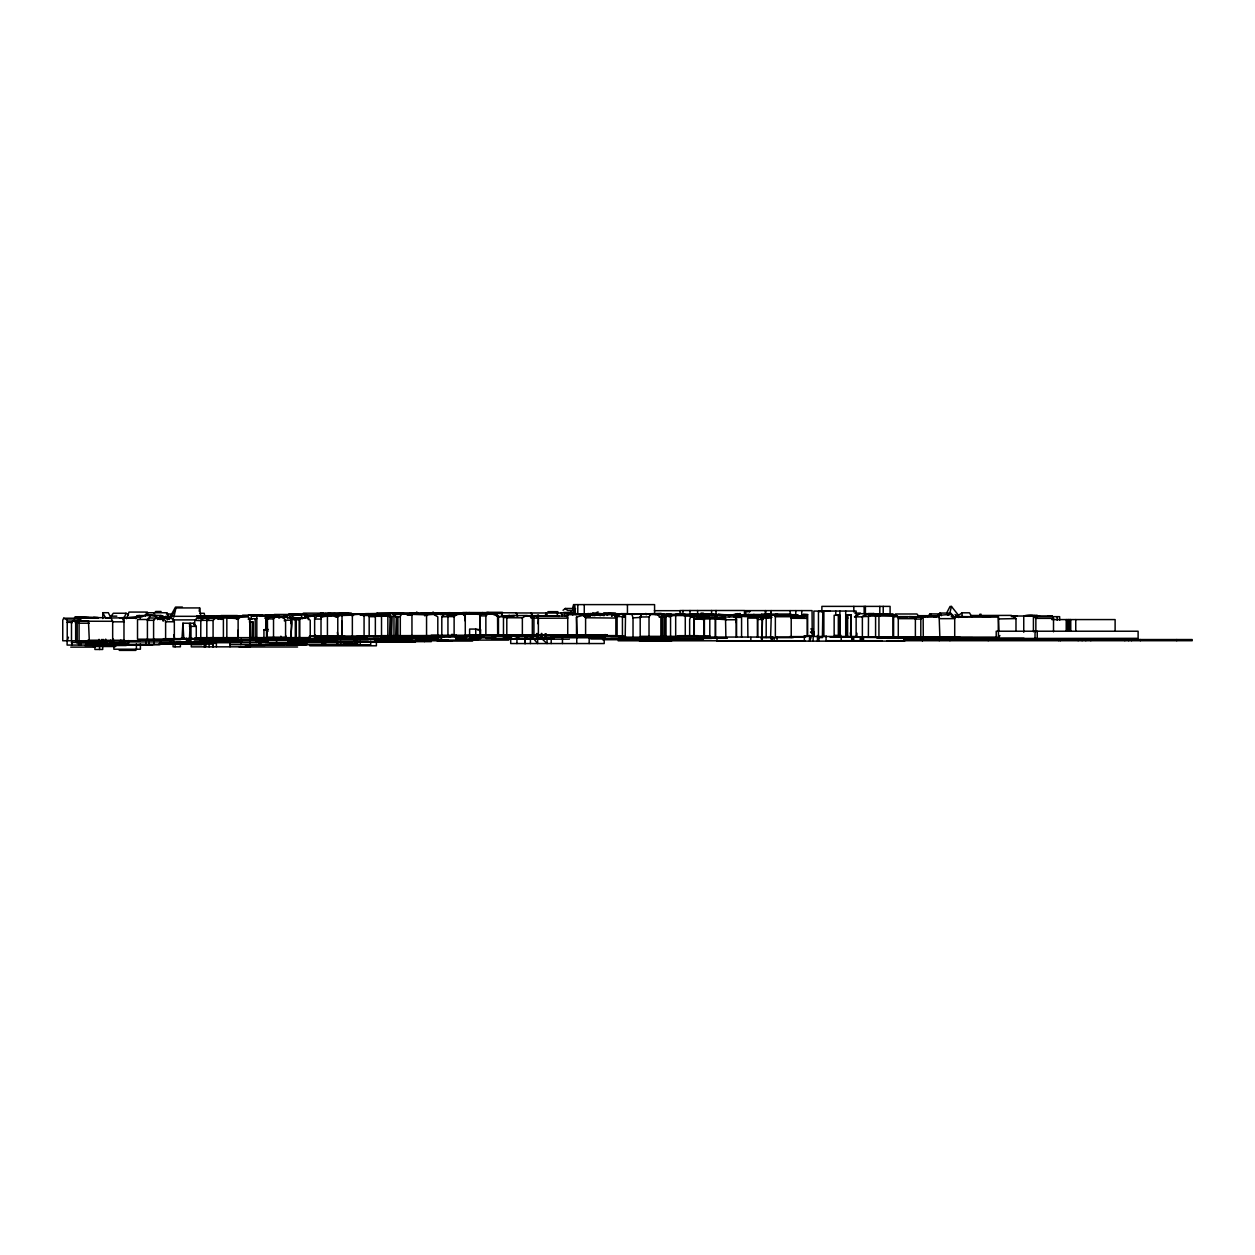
<?xml version="1.0" encoding="UTF-8"?>
<svg xmlns="http://www.w3.org/2000/svg" width="1255" height="1255" viewBox="0 0 1255 1255"><rect width="100%" height="100%" fill="white"/><g stroke="black" fill="none" stroke-linecap="round" stroke-linejoin="round"><path stroke-width="1.5" d="M525.218 640.379L525.218 643.548L525.218 637.948M962.099 616.597L962.099 612.817L969.503 612.817L971.888 617.084M839.768 636.473L839.877 615.327L834.151 615.248L834.151 636.473M266.186 619.186L267.629 619.186L266.044 618.731L266.107 630.386L266.186 616.064L251.188 616.064L251.188 618.699M817.476 641.132L817.476 635.485M662.06 626.81L662.326 616.283M736.073 622.511L735.43 616.801L722.629 617.115M464.977 620.77L465.276 615.358L463.675 614.056L450.278 614.511L447.941 616.566L447.941 635.187M538.05 623.813L538.379 618.26C535.336 615.232 534.975 615.625 538.379 618.15L538.379 634.92M290.94 623.531L291.301 620.017L289.497 617.036L293.372 617.036L295.302 618.856L295.302 637.618M952.137 616.299L952.325 614.417M190.07 628.865L189.38 623.233L182.916 623.186L181.991 638.873M956.561 616.221L955.071 614.432M199.184 611.232L199.655 607.922L175.904 607.953L171.151 617.46M572.751 610.746L573.488 605.898L574.853 605.898L575.574 614.417M762.256 620.315L762.522 618.793L761.926 637.556M173.927 617.005L175.904 607.953M189.458 638.591L190.211 623.233L193.615 623.233L196.266 626.37L196.266 638.591M946.756 612.817L950.066 606.447L951.447 606.447L949.502 614.401L950.615 613.068L952.718 616.691M738.991 615.185L740.23 613.538L740.717 616.127M305.153 618.244L306.063 614.621L295.396 614.652M206.244 643.69L205.396 646.874L205.365 643.14M796.548 616.848L799.639 616.848M323.147 614.526L323.555 613.162L303.318 613.162L306.738 614.872L319.711 614.872M736.638 617.931L737.94 613.664L735.885 613.821L735.273 615.044M811.483 636.05L809.836 641.132L809.836 635.877M535.336 616.346L531.524 616.283L530.928 617.993M146.615 614.511L147.431 612.079L128.998 612.079L126.551 618.715M68.46 637.195L67.221 640.772L67.221 619.986L63.691 618.229L62.75 620.174L62.75 640.772L89.309 640.772L88.462 620.864L72.617 620.943L71.488 623.453M145.407 616.236L146.615 612.754L167.182 612.754L168.547 617.633M135.76 618.621L136.811 615.64L155.542 615.374M545.141 615.844L546.16 613.02L561.048 613.02L562.318 616.299M725.876 637.054L725.547 618.966L693.952 618.856L693.121 617.084L690.548 617.099L689.654 619.578L689.654 635.814M480.069 635.187L480.069 614.37L464.162 613.805L463.566 615.342L465.276 615.358M123.916 618.621L126.033 613.24L128.543 614.84M74.202 618.841L74.814 617.366L82.375 617.366M237.807 630.339L238.121 637.697L238.121 618.605L237.07 617.837L236.473 619.28L238.121 619.28L240.348 617.099L247.925 616.55L249.745 618.825L249.745 637.697M210.715 616.942L211.138 615.954L213.821 616.362L214.605 618.37M424.833 615.923L425.539 614.275L426.559 614.84L426.559 635.532M410.542 615.154L410.918 614.275L425.539 614.275M347.117 614.197L376.531 614.166M697.937 636.379L640.191 636.332L640.191 616.989L641.634 614.197M749 616.08L762.318 616.095L760.357 617.774L765.723 617.366L765.723 614.793L760.357 617.774L767.37 617.742M791.215 637.556L791.215 616.723L790.211 615.374L787.167 614.919L771.292 614.919L770.601 637.556M999.874 635.501L998.431 638.34L998.431 631.108M169.943 617.256L175.496 607.075L182.399 607.075M172.421 619.766L173.127 618.495L150.004 617.962L147.415 620.362L153.596 620.299L156.106 617.962M790.368 615.17L790.995 614.087L777.316 614.103M868.491 615.656L897.733 616.346L895.803 614.934L868.491 615.656L868.382 636.881M955.761 616.644L954.71 618.386L954.71 637.509L866.64 637.336M395.717 635.532L396.36 616.331L391.701 616.299L391.089 635.987M400.298 635.532L400.298 616.331L402.212 613.287L411.954 615.154L407.2 615.154M393.976 616.331L395.874 613.287L400.769 614.228L395.968 613.318L393.976 616.299L393.976 635.987M397.27 635.532L397.27 617.35L400.298 616.331M389.521 635.987L390.132 616.299L387.842 616.299L389.834 613.318L394.666 614.26M165.613 639.109L165.613 620.66L162.13 618.401L159.573 619.029M649.023 636.332L649.023 616.911L650.843 614.197L656.993 614.636L660.867 617.162L660.867 636.332M424.425 641.634L426.135 639.14M823.876 636.473L823.876 611.53L822.841 610.918L822.417 636.473M426.559 615.938L427.375 614.777L433.461 614.323L437.807 616.832L437.807 635.532L389.395 635.673M369.174 636.05L369.174 615.577L370.507 613.758L377.818 614.291M110.33 617.272L113.326 613.24L126.033 613.24M160.185 619.499L162.711 616.095L169.3 619.499M607.185 615.436L608.785 613.287L615.86 613.428L603.326 613.287L608.785 613.287M159.558 619.499L162.711 616.095M915.381 637.493L915.381 618.668L916.887 616.66L925.029 616.691M154.13 613.538L155.698 611.483L161.111 611.483M238.121 618.605L223.39 617.742L221.586 619.484M635.014 614.37L624.833 613.946L622.433 616.942L625.21 617.115M323.461 616.048L317.029 616.111L314.644 619.06L321.013 619.091M611.828 616.189L613.868 613.648L623.813 613.883L621.005 613.868M937.987 615.405L939.901 613.068L950.615 613.068M147.415 639.187L147.415 619.499L150.882 615.342L155.526 616.189L161.048 619.499M157.659 619.499L161.032 615.483L162.146 616.064M157.361 619.499L161.032 615.483M527.257 615.468L504.981 615.766L503.475 617.507L506.8 617.523L508.322 615.766L514.472 615.421M927.586 616.738L930.049 613.899L940.732 613.93M592.658 613.318L604.11 613.836L592.658 613.318L590.148 616.064L592.533 613.57L599.137 614.166L589.787 613.57L587.418 616.001M448.882 613.585L448.019 614.511L449.572 613.13L455.298 614.228L445.525 613.585L449.055 613.601M480.069 615.985L481.669 614.244L489.121 613.789M220.786 617.727L234.826 616.283L229.508 616.77M342.019 615.138L342.019 636.065L341.768 621.1M336.042 616.927L337.783 615.138L337.783 636.065L337.375 632.3M207.216 618.15L203.545 617.805L200.816 620.613L194.76 620.362L194.76 626.214M294.705 618.323L307.412 617.444L310.236 620.331L310.236 637.618L200.816 637.681M194.76 620.362L197.255 617.805L203.545 617.805M307.412 617.444L295.804 619.719L295.804 637.618M267.237 637.618L267.237 618.872L269.229 616.88L283.505 617.46L285.575 620.817L285.575 637.618M273.527 637.618L273.527 618.903L275.551 616.88M387.842 635.987L387.842 616.174L389.536 614.479L364.248 613.758L363.024 615.436L369.174 615.577M381.52 635.924L381.52 616.111L383.152 614.479L389.929 614.511M587.418 616.189L589.991 613.648L594.792 614.024M923.633 616.676L917.06 616.754L915.381 619.076L920.809 619.076L923.162 616.754L939.132 616.566L939.885 637.509M304.698 616.974L311.789 616.017M749.423 611.922L750.004 611.389L745.721 611.922L745.721 615.625M375.355 636.05L375.355 616.268L376.986 614.777L390.148 614.762M497.56 616.001L495.082 613.507L487.724 614.181L485.858 615.876L479.802 615.907L479.802 631.265M479.802 615.907L481.7 614.181L495.082 613.507M216.205 617.57L210.056 617.57L206.808 620.472L213.083 620.362L216.205 617.57L223.39 619.044L217.366 619.076M217.382 617.57L220.049 616.989L217.601 617.852M352.357 616.095L354.02 614.621L361.393 614.166L364.076 616.221L364.076 636.065M447.941 616.566L454.122 616.644L456.538 614.511L463.675 614.056M567.825 614.558L570.931 612.205L573.002 614.683M426.559 613.617L425.084 614.872L425.084 613.617M571.527 614.432L573.88 612.44L576.233 614.636M567.966 614.683L570.931 612.205M339.807 614.134L327.477 615.028L339.807 614.73L348.67 613.146L329.61 613.57L327.461 615.327L343.541 613.115M441.807 635.187L441.807 616.77L444.772 614.354L457.087 614.228L451.063 614.228L452.867 615.734M450.796 614.354L447.941 616.676L441.807 616.77M563.04 610.259L565.283 608.471L574.257 608.471M109.828 641.933L200.722 641.87L200.816 620.362L204.126 617.774L215.593 617.397M641.948 614.009L643.642 613.962M200.816 620.362L206.808 620.315L210.071 617.774L230.387 616.676L226.402 615.86L214.04 616.942M706.157 615.625L708.338 613.946L717.138 615.656M283.159 618.323L284.838 617.036M588.658 613.538L585.912 614.103L592.533 613.57M611.828 615.829L614.244 613.977L620.394 613.868M614.401 615.844L617.115 615.829L619.562 613.977M626.276 613.648L620.974 613.648L617.115 616.582L622.433 616.582L626.276 613.648L630.073 614.417M270.327 617.036L267.095 619.452L267.095 617.036L266.264 617.052L268.523 616.723L267.723 616.723M250.357 637.854L250.357 622.276L253.243 622.276L252.428 622.025L252.082 637.854M956.294 616.911L962.099 612.817M380.296 614.024L385.724 614.024L385.724 615.201L388.626 614.573M329.234 615.876L352.357 615.17L352.357 636.065M339.446 615.844L340.576 615.091M375.355 616.268L381.52 616.315L383.199 614.777L372.217 614.715L369.174 616.676L375.355 616.676L378.382 614.715L386.964 615.499L386.964 614.275M291.505 637.618C289.278 634.214 295.16 617.601 289.497 618.182L289.497 617.036M854.561 616.77L860.428 613.115L854.796 613.115M278.877 618.182L280.006 617.491M818.448 636.473L818.448 611.53L822.841 610.918M855.894 616.064L859.879 613.695L867.707 613.695L862.373 616.848L854.561 616.848M277.575 615.687L278.72 615.028L259.785 615.687M722.237 615.625L723.696 614.777L761.738 615.452M604.675 614.683L594.384 614.683M664.57 617.303L666.829 616.001L669.495 616.864M513.828 616.142L509.75 616.08L506.8 617.758L522.362 617.805L525.421 616.08L529.5 616.142L533.108 618.276M878.531 615.766L873.904 613.522L868.382 616.44L862.373 616.613L862.373 636.881M862.373 616.613L868.335 613.522L873.904 613.522M141.47 617.052L147.321 614.04L150.412 615.232L160.828 615.483M218.794 616.974L221.131 615.781L204.769 615.781M302.518 618.621L301.09 615.154L286.391 615.154L283.159 616.77M643.956 613.946L661.197 613.381M760.357 617.036L765.723 614.793M325.014 615.907L330.19 615.436M535.822 616.158L538.128 615.013L540.105 616.205L559.275 616.205L557.298 615.013M217.633 617.225L221.1 615.546L237.493 615.546M737.501 616.832L736.199 616.832L740.434 615.829L737.501 617.413L739.838 616.283L757.44 617.162L757.44 637.226M649.604 614.589L658.64 614.103M654.953 614.526L663.832 614.103M720.119 615.625L721.923 614.777L721.923 615.766M956.294 615.781L958.067 615.028L956.953 615.028M1037.038 617.005L1037.038 615.17L1032.3 616.252L1034.497 616.252M336.403 614.903L337.736 614.134M731.132 615.17L735.116 614.448L735.116 615.452M729.516 615.185L735.116 614.448M596.423 612.597L598.117 611.922M292.823 615.201L291.74 615.499L297.812 615.185M436.866 614.526L440.097 613.35L443.658 614.464M440.615 614.621L444.097 613.35L448.537 614.746M937.814 615.044L939.854 618.668L954.71 618.637L952.733 615.044C952.969 613.334 924.26 616.88 936.716 616.582M456.961 614.558L462.97 612.534L488.713 612.613L487.536 613.836M464.57 614.15L469.37 612.534M877.747 615.452L879.567 614.872M250.357 622.276L252.428 622.025M576.516 635.171L576.516 617.115L582.885 615.327L585.599 617.303L585.599 635.61M71.488 622.276L67.221 622.307L71.488 622.276L71.488 640.772M436.85 614.291L441.336 612.942M463.44 613.099L466.531 612.769L450.184 612.769L443.078 614.291L409.522 613.491L442.795 613.617M711.726 614.762L713.405 614.275L711.726 615.217M811.358 633.053L813.162 632.52L813.162 635.72M705.969 617.664L702.533 617.664L702.549 615.123L696.666 616.503L701.451 615.123M726.802 615.295L728.653 615.107M675.676 614.919L664.57 616.613L675.676 614.919L675.676 636.332M329.547 615.028L317.029 616.111M323.382 615.577L329.547 615.06M267.629 628.833L263.942 629.79L263.942 637.76M321.013 636.175L321.013 616.927L326.488 615.515M321.013 616.927L332.92 615.515L337.783 616.629L334.834 616.629M450.467 614.417L463.017 612.989L456.632 614.417M734.159 614.683L728.575 615.734L734.159 614.683L734.159 617.131L741.58 617.131L741.58 637.226M260.02 615.53L262.264 615.044L252.02 615.53M702.235 614.166L703.522 614.464M315.852 614.825L330.614 613.193L315.852 614.872M463.236 613.24L466.484 612.566M681.669 615.295L693.654 614.683L693.654 615.499L702.831 614.087M700.572 614.511L693.654 615.499M479.896 613.177L482.877 612.566M697.529 615.672L701.2 614.919M705.075 615.154L709.153 614.338L715.538 615.577M710.44 615.154L714.534 614.338L720.072 615.405M503.475 616.707L509.703 615.483L497.67 616.691L503.475 616.707L503.475 635.203M706.596 615.53L711.334 614.621L712.871 615.546M308.322 619.735L308.322 616.111L320.511 614.981L325.265 615.907L325.265 615.06M589.113 615.656L594.462 614.307L600.565 615.656M594.98 614.385L583.465 615.515M676.367 614.37L681.214 613.444L684.901 614.166M792.125 616.77L797.804 616.832L797.804 614.903L792.172 615.53L792.125 616.848M534.065 634.92L537.83 634.308M430.543 613.193L450.137 612.675L450.922 614.558M446.937 613.193L450.137 612.675M708.024 618.103L702.533 616.942L696.823 617.805L705.702 616.895L711.46 618.103M386.964 615.499L384.909 615.499L384.909 614.605L388.187 614.275M135.76 617.774L130.912 618.119L140.356 617.162L119.398 617.774M124.48 618.103L135.76 617.397M126.049 617.774L130.881 618.119M732.089 615.232L733.422 615.232M792.172 615.53L797.804 614.903M742.034 615.232L743.446 615.044M449.87 614.307L453.573 613.899M265.417 615.546L271.566 614.919M272.006 615.499L277.716 614.919M342.348 613.146L333.234 614.84L335.226 614.887M476.367 613.632L469.543 614.244L487.724 614.181M475.77 614.244L482.61 613.632L464.177 614.197M743.038 615.656L747.949 615.201M748.482 615.656L753.392 615.201L690.611 615.264M396.643 614.323L405.145 614.119L403.388 614.275M470.452 614.197L476.445 613.664M687.615 614.777L691.474 614.448L692.227 615.483M696.933 614.448L683.74 615.107M349.408 614.166L340.921 614.872L355.793 614.166M565.048 616.205L566.601 616.08L567.731 618.135L538.411 618.26M696.666 616.503L701.451 616.127L699.161 614.903M425.163 614.479L427.202 614.323M241.65 616.55L234.058 617.099L240.348 617.099M330.849 613.883L324.559 614.338L336.544 613.883M768.013 617.742L771.558 617.491M644.897 613.883L646.403 614.715L645.87 613.381M355.008 614.166L347.635 614.621L354.02 614.621M625.21 637.179L625.523 614.087L631.783 613.946L633.022 617.868L640.16 617.429M475.551 614.244L491.834 613.836L498.298 616.44L496.196 613.46L501.561 613.46L502.816 616.299L501.357 612.801L516.244 612.801L517.625 616.268M1027.39 615.985C1017.727 616.927 1032.943 613.24 1034.842 616.001L1034.842 615.17M582.885 615.327L585.599 617.303M427.751 613.883L468.209 613.46M78.375 617.366L98.188 617.664L93.607 617.366M217.915 617.382L241.415 616.205L225.618 616.691L228.896 616.691M738.866 615.609L742.489 615.436M637.383 614.291L644.49 613.946L631.783 613.946M819.515 610.903L830.12 611.075M238.105 616.644L239.532 616.582M239.642 616.848L241.148 616.785M699.788 614.495L690.674 614.636L697.67 614.354M584.673 615.609L586.901 615.609M236.944 616.613L240.489 616.472M284.289 620.849L285.575 620.817M72.617 620.943L74.829 620.864L75.661 623.217M88.462 620.864L86.234 620.943M691.787 614.495L694.25 614.417M159.526 616.77L160.671 616.738M576.516 617.115L577.08 635.171M999.043 618.935L1015.985 618.59L1015.985 630.92M308.322 616.111L313.625 616.001M293.372 619.688L299.82 619.578L299.82 637.618M583.967 614.793L590.462 615.703L585.254 614.37M536.826 615.687L538.96 615.656L527.32 615.687M581.253 613.977L588.266 613.899L576.265 613.899L594.086 613.899L587.089 613.977M923.162 616.754L923.272 637.493M150.882 615.342L147.368 615.374L147.321 614.04M981.096 614.213L979.888 614.228L979.888 615.891M589.113 615.327L598.102 614.307L604.157 615.656M640.191 616.989L649.023 616.911M706.534 617.099L709.028 617.084L709.797 618.809L709.797 637.054M165.378 621.805L174.335 621.743L174.335 639.109M75.661 640.772L75.661 621.068L77.465 621.052L79.081 622.37L79.081 640.772M699.882 614.903L689.466 614.934L694.674 614.934M933.798 616.582L939.132 616.566M723.649 617.774L706.612 617.664L705.875 614.464L702.016 613.915L702.533 617.664M736.575 637.054L736.575 619.75L725.876 619.782L724.747 616.801M423.264 613.993L421.57 613.883L429.037 614.338L427.877 614.291M563.872 614.683L565.77 613.664L567.731 614.683L585.097 614.636L585.097 617.335M709.106 615.185L706.628 615.185M851.329 636.473L850.827 614.809L847.188 614.825L847.188 636.473M288.854 614.464L274.296 614.464L277.794 616.189L286.438 616.174M737.077 615.436L750.788 615.421M1016.895 616.017L1013.067 616.017L1052.302 616.032L1053.51 618.354L1053.51 631.814M172.814 619.923L195.576 619.876M1023.751 632.269L1023.751 616.017L1033.242 616.032L1035.861 618.37L1053.51 618.354M79.018 623.202L89.309 623.202M263.942 629.79L268.397 629.79M573.864 610.385L567.636 610.479L565.283 608.471M654.373 610.683L679.99 610.683M818.448 611.53L823.876 611.53M547.902 611.671L557.832 611.671M486.83 612.299L502.424 612.299M556.263 612.597L558.255 612.597M563.542 612.44L573.88 612.44M102.784 618.558L102.784 612.707L108.322 612.707L112.668 621.288L112.668 640.395M400.816 612.895L417.193 612.895M566.993 612.879L561.236 612.879L562.381 615.625M400.988 613.036L365.221 613.695L368.86 613.695M199.749 613.303L204.22 613.303L204.879 616.723M402.212 613.287L376.641 613.24L379.073 614.401M420.943 613.287L455.455 613.115L455.455 615.076M468.868 613.413L482.516 613.413M329.61 613.57L335.336 613.57M452.867 613.507L467.629 613.507M613.868 613.648L608.471 613.648L643.988 614.338M350.757 613.946L370.507 613.758M447.392 613.883L455.094 613.993M628.551 613.836L630.936 613.836M702.957 613.946L708.338 613.946M873.778 614.009L892.776 613.868L894.909 615.876M166.491 614.024L172.139 614.024M382.618 615.781L382.618 614.197L375.825 614.166M413.13 613.993L418.307 613.993M431.532 614.087L438.419 614.087M445.321 614.103L440.834 614.103L451.863 613.883L452.82 614.95L446.137 614.95M607.138 614.103L609.193 614.103M618.386 614.009L650.843 614.197M669.009 614.181L671.378 614.181M675.3 614.26L676.225 614.26M865.934 614.244L870.107 614.244M426.747 614.291L433.461 614.323M456.538 614.511L432.489 613.522M699.161 614.417L666.515 614.291L670.829 615.53L685.277 615.562L685.277 636.332M745.58 614.511L761.754 614.511M775.323 614.323L776.312 614.323M248.506 614.746L255.628 614.746M305.718 614.683L288.728 614.166L303.13 614.166L305.718 614.683L306.738 616.864M385.301 614.746L389.96 614.746M424.253 614.777L427.375 614.777M670.295 614.746L652.333 614.166L667.299 614.197L670.295 614.746L670.829 616.111L670.829 614.919M706.267 614.621L732.167 615.107M795.78 614.699L776.814 614.715L796.266 615.279L793.191 614.715M807.655 614.605L803.184 614.464L807.655 614.605L807.655 635.987M892.791 614.73L896.196 614.73M410.918 614.275L426.559 614.84M696.431 614.903L749 615.044M847.784 618.433L847.188 614.825L851.329 614.981M242.56 615.201L274.971 615.201M360.311 615.123L363.762 615.123L360.311 614.95M755.259 615.248L761.926 615.232M717.217 617.805L716.291 615.421L698 615.013M787.089 615.436L787.983 615.436M970.758 615.499L1011.342 615.389L1015.985 618.59M384.909 615.499L372.217 614.715M504.981 615.766L508.322 615.766M764.875 615.703L771.041 615.703L771.041 617.821L765.472 617.209M917.782 615.687L937.265 615.687M211.138 615.954L196.753 615.954L213.821 616.362M537.093 616.08L566.601 616.08M789.254 615.985L806.306 616.127L807.216 618.37L807.216 636.599L789.646 636.599M111.162 616.142L116.825 616.142M806.306 616.127L790.352 616.127L791.215 618.26L807.216 618.37M237.305 616.472L247.925 616.55M305.294 616.409L310.926 616.409M532.324 634.92L532.324 616.472L531.038 612.973L533.108 616.472L531.524 616.283M790.854 616.519L799.623 616.519M951.227 616.644L998.274 616.676L998.274 631.532M1011.295 616.597L1015.107 616.597M771.292 614.919L774.335 615.374L775.355 616.723L796.596 616.723M936.669 616.629L892.98 616.707L892.98 637.054M952.121 616.801L998.494 616.676L998.996 631.281M1036.52 616.66L1059.644 616.66L1059.644 620.346M221.539 616.927L226.198 616.927M277.59 617.036L287.144 616.77M690.548 617.099L724.825 617.131L725.547 618.966L715.319 618.966L715.319 637.054M771.574 616.927L762.256 616.927L762.224 641.132M395.717 617.35L397.27 617.35M771.762 617.209L756.451 617.209L757.691 619.421L763.009 619.452M128.826 617.617L136.528 617.617M163.338 617.429L166.978 617.429M290.58 617.491L269.229 616.88M111.115 617.711L78.014 617.601L87.238 617.664M204.126 617.774L217.382 617.68M237.07 617.837L226.48 618.229M295.192 617.837L301.514 617.837M765.079 617.742L767.997 617.742M105.938 618.056L125.955 617.774M202.651 618.025L206.306 618.025M63.691 618.229L77.355 618.229L80.932 620.205M256.82 618.699L249.572 618.699L249.572 622.527M915.381 618.668L898.282 618.652L899.788 616.66L907.93 616.691M265.699 618.731L267.488 618.793M290.909 618.448L295.302 618.856M693.952 635.814L693.952 618.762L704.4 619.468L704.4 635.814M248.161 619.139L251.988 619.139M693.952 618.762L704.4 619.468M147.415 619.499L137.517 619.499L137.517 639.187L205.883 639.25M715.319 618.966L725.876 619.641M1051.784 619.578L1115.115 619.578L1115.115 631.296M284.477 620.205L291.505 620.205M67.221 619.986L80.932 619.986M75.661 621.068L79.081 622.37M189.458 626.37L190.305 626.37M190.211 623.233L190.98 626.37L196.266 626.37M475.739 629.069L469.621 629.069L469.621 634.826L480.54 634.826L480.54 629.837L475.739 629.069L475.739 634.826M477.48 629.837L480.54 629.837M267.958 631.406L266.515 631.406L266.515 637.477M810.479 632.144L814.166 632.144L814.166 635.799L804.204 635.799M812.22 632.52L813.162 632.52M573.268 634.81L506.8 634.857L506.8 617.523M477.716 635.14L567.731 634.92M569.127 635.14L607.279 635.077M431.171 635.25L534.74 635.265M558.522 635.218L607.295 635.25M381.52 635.658L388.234 635.658M465.605 635.454L511.946 635.454M535.916 635.579L541.219 635.579M545.831 635.61L551.886 635.61M581.018 635.61L615.86 635.61L615.86 618.056L614.479 614.683L584.281 614.683L585.599 617.758L615.86 618.056M678.751 635.689L697.686 635.673M375.355 635.924L460.601 635.767M677.841 635.877L709.797 635.814M309.891 636.081L431.532 635.987M606.385 636.065L624.08 636.065M678.124 636.003L697.466 636.003M804.502 635.987L812.22 635.987L812.063 610.605L744.905 610.605L744.905 616.456M309.169 636.473L345.125 636.473M356.844 636.332L444.945 636.379M448.411 636.379L457.259 636.379M491.756 636.316L522.77 636.316M523.131 636.254L538.144 636.254M551.133 636.411L569.143 636.411M622.433 636.238L617.115 636.238L617.115 615.829M314.629 636.709L333.752 636.709M373.017 636.489L379.23 636.489M422.104 636.505L450.922 636.505M454.953 636.709L483.63 636.709M621.743 636.614L623.437 636.614M340.168 636.913L359.463 636.913L359.463 635.971M399.121 636.991L467.252 636.803M553 636.944L605.13 636.944M618.621 636.975L622.307 636.975M651.894 636.928L678.939 636.928M776.029 636.991L805.271 636.991M854.561 636.85L959.746 636.991M318.08 637.132L352.482 637.132M380.61 637.132L401.773 637.132M470.045 637.116L495.882 637.116M552.326 637.116L554.224 637.116M568.452 637.038L590.932 637.132M662.766 637.179L622.433 637.179L622.433 616.582M697.058 637.054L773.331 637.054M830.01 637.069L890.093 637.069M892.525 637.242L997.082 637.101M266.264 637.305L285.983 637.305M314.832 637.43L329.83 637.43M591.246 637.367L536.701 637.336L536.701 633.681M619.484 637.367L626.104 637.367M346.192 637.634L367.244 637.634M406.934 637.65L441.462 637.775M569.801 637.65L590.87 637.65M760.593 637.697L793.238 637.618M817.601 637.587L822.574 637.587M862.232 641.132L862.248 637.336L904.651 637.462L904.651 641.132L716.997 641.132L716.997 637.367M937.03 637.65L972.688 637.65M194.76 637.901L237.477 637.901M249.572 637.854L267.629 637.854M273.088 637.869L302.518 637.869M329.814 637.838L363.213 637.807M399.812 637.822L421.853 637.822M469.386 637.822L485.999 637.822M628.08 637.807L632.504 637.807M876.821 637.995L919.382 637.995M921.798 637.948L950.082 637.948M195.843 638.262L231.312 638.262M314.221 638.058L334.379 638.058M362.617 638.183L389.411 638.183M400.047 638.105L411.734 638.105M456.412 638.246L466.358 638.246M487.756 638.073L493.278 638.073M503.537 638.152L511.695 638.23M515.115 638.23L550.255 638.23M589.521 638.199L620.378 638.199M621.696 638.277L727.414 638.277M913.248 638.073L949.784 638.073M973.974 638.277L1024.049 638.277M180.83 638.371L185.207 638.371M188.344 638.45L192.69 638.45M217.633 638.387L238.607 638.387M385.207 638.356L438.058 638.356M469.574 638.56L480.712 638.56M485.873 638.45L511.915 638.356M610.683 638.544L622.637 638.544M632.144 638.403L653.635 638.403M660.114 638.356L711.569 638.418M944.042 638.528L1138.112 638.34L1138.112 631.234L996.219 631.218L996.219 638.34M163.479 638.717L199.372 638.575M201.255 638.67L228.175 638.67M287.693 638.607L315.413 638.607L315.413 634.92M424.849 638.654L437.948 638.654M455.91 638.654L459.989 638.654M602.777 638.732L625.916 638.732M951.745 638.764L1015.985 638.748M180.642 638.889L192.548 638.889M286.234 638.873L350.867 638.873M376.924 639.077L411.922 638.889M456.004 638.952L471.033 638.952L471.033 635.061M554.004 638.905L509.969 638.905L509.969 635.077M590.823 638.983L611.122 638.983M628.818 638.905L668.946 638.905M1036.52 638.858L1059.644 638.858M253.51 639.124L281.465 639.124M492.023 639.172L569.362 639.172M910.095 639.156L922.676 639.156L922.676 640.081L910.095 640.081M1033.006 639.124L1115.115 639.124M153.33 639.626L180.83 639.626M241.964 639.47L262.358 639.47M332.01 639.517L386.728 639.517M904.133 639.548L1192.25 639.548M222.041 639.721L254.969 639.721M292.839 639.736L335.838 639.877M415.75 639.768L447.862 639.768M461.871 639.862L477.716 639.862M602.541 639.736L703.412 639.673M903.914 639.626L911.632 639.626M141.956 639.909L173.127 639.909M210.322 640.128L255.22 640.128M279.488 640.066L300.055 640.066M386.069 640.128L420.456 640.128M433.602 640.097L508.746 640.097M87.552 640.395L123.978 640.254M139.509 640.223L156.734 640.223M200.565 640.332L248.914 640.332M274.72 640.16L303.647 640.332M374.555 640.27L395.968 640.27M87.803 640.615L99.71 640.615M200.078 640.63L242.576 640.63M256.287 640.599L291.505 640.599M321.578 640.505L331.21 640.505M119.398 640.709L140.356 640.709M194.352 640.913L236.222 640.913M287.756 640.693L292.76 640.693M316.762 640.928L333.579 640.866M419.374 640.756L452.443 640.756M618.15 640.787L805.035 640.787M825.821 640.709L882.359 640.709M887.081 640.709L1192.25 640.709M209.381 641.18L213.476 641.18M214.699 641.023L217.821 641.023M290.266 641.054L331.681 640.991M414.025 640.944L424.739 640.944M437.226 641.07L472.602 641.07M639.501 641.101L671.551 641.101M287.756 641.321L368.343 641.305M384.971 641.352L412.973 641.321M414.291 641.211L426.308 641.211M305.028 641.697L431.375 641.634M359.401 641.948L366.021 641.948M76.869 642.042L106.597 642.042M176.735 642.058L191.058 642.089L191.058 640.678L186.524 640.709L186.524 642.089M195.843 642.231L266.766 642.042M357.534 642.184L415.405 642.184M71.331 642.45L107.412 642.45M178.179 642.356L183.999 642.278M178.461 642.701L352.89 642.764M76.633 642.795L88.289 642.795M177.018 643.015L204.063 643.015M188.501 643.062L211.028 643.062M100.51 643.297L127.869 643.548M159.338 643.391L182.603 643.454M269.684 643.376L294.517 643.376M115.68 643.564L124.418 643.564L124.418 640.128M159.793 643.721L174.429 643.721M285.356 643.705L305.075 643.705M343.399 643.784L356.859 643.784M88.179 643.831L110.55 643.831L110.55 640.191M118.441 643.862L128.308 643.862M159.793 643.956L166.225 643.909M171.841 643.956L193.882 643.956M159.197 644.144L177.488 644.144M177.818 644.129L212.409 644.129M118.237 644.38L160.656 644.458L160.656 640.834M265.385 644.474L285.12 644.474M93.356 644.678L119.413 644.678M138.113 644.615L159.526 644.615M191.842 644.709L201.898 644.709M229.791 644.646L274.657 644.788M277.873 644.788L283.159 644.788M286.454 644.741L370.711 644.772L370.711 641.164M113.64 645.101L67.111 645.07L67.111 641.18M121.108 645.086L143.164 645.086M264.554 645.054L305.326 645.054L305.326 642.403M114.174 645.211L152.561 645.211M84.822 645.572L97.404 645.572M115.287 645.525L126.284 645.525M245.447 645.399L265.166 645.399M93.121 645.729L108.118 645.729M309.797 645.792L376.39 645.792L376.39 642.074M93.482 646.09L113.311 646.09M92.98 646.435L115.711 646.545M250.42 646.811L191.293 646.874L191.293 643.344M70.751 647.125L94.658 647.125M239.156 646.984L297.561 646.984M119.602 649.886L122.786 649.886M119.241 650.388L135.964 650.388M573.488 605.898L574.194 608.785L575.574 608.785M399.498 613.915L414.213 613.915M713.405 614.275L709.765 614.621M441.807 614.197C443.548 614.621 441.07 612.628 441.321 614.432L442.591 613.475L442.591 616.691M464.162 613.805L480.069 614.37M713.405 614.746L728.653 614.777M384.909 614.605L386.132 614.605M721.892 615.06L739.634 615.107L739.399 613.538M385.724 615.201L389.034 615.201M585.112 615.452L588.893 615.515M701.451 616.127L685.277 616.095L683.018 614.903M737.501 617.413L740.434 617.429M389.521 617.256L391.089 617.256M112.668 621.288L79.834 621.225L78.155 617.711M113.091 621.821L123.978 621.837L122.253 618.056M679.928 615.123L692.729 615.154M866.232 613.868L887.583 614.024M1038.967 616.001L1035.171 615.985M1047.784 616.017L1052.302 616.032M835.595 615.248L839.877 615.327M386.901 614.903L390.18 614.934M532.324 616.472L533.924 618.119L538.379 618.15M1038.183 616.001L1039.564 616.017M267.237 618.872L273.527 618.903M982.367 616.66L990.556 616.738M958.898 616.66L967.103 616.738M659.126 617.068L662.593 617.099L662.593 636.332M947.478 615.201L948.655 615.217M724.308 615.17L725.641 615.028M726.959 615.17L728.198 615.17M662.593 617.099L661.793 614.605L659.283 614.166L661.934 614.746L662.326 615.891L669.495 616.08M381.52 616.111L387.842 616.174M692.227 614.542L681.591 614.542M722.504 617.084L724.825 617.131M706.753 617.084L709.075 617.131L709.797 618.841M264.695 618.088L266.546 618.119M695.662 614.417L699.208 614.511M909.216 616.629L915.052 616.801M375.496 614.134L382.618 614.197M364.217 614.166L367.386 614.26M347.196 614.024L355.275 614.26M957.973 616.801L959.102 616.832M960.232 616.629L967.15 616.832M362.664 614.134L363.558 614.166M930.049 613.899L931.053 613.93M614.244 613.977L626.229 614.228M703.443 613.209L701.074 613.115L701.074 616.331M730.206 614.793L712.762 614.495L719.099 615.013M718.205 614.385L724.81 614.793M624.833 613.946L631.736 614.37M587.277 613.648L591.936 613.962M718.174 614.495L724.511 615.013M424.363 613.491L430.104 613.962M418.323 613.491L424.065 613.962M330.944 613.883L320.26 613.318L327.21 613.883M427.312 613.491L430.12 613.742M897.78 640.615L903.396 641.132M197.255 617.805L200.926 618.15M713.546 615.013L716.291 615.421M385.724 614.024L389.034 614.558M452.537 613.13L457.385 614.056M713.687 614.605L716.166 615.107L717.217 617.758M620.974 613.648L624.755 614.417M336.34 616.629L337.783 616.927M316.072 614.872L319.664 615.656M704.886 614.166L709.31 615.185M447.564 612.942L454.357 614.495M395.294 614.338L392.784 613.758L411.687 614.323M753.628 614.432L758.334 615.609M748.184 614.432L752.937 615.625M585.112 614.746L588.642 615.656M589.787 614.37L594.901 615.734M680.932 614.291L685.277 615.562M417.115 614.354L413.24 613.303L413.507 614.338M797.804 616.848L793.097 616.848L793.097 615.53M805.271 616.848L795.545 616.848M451.894 634.293L455.126 635.375M682.218 614.825L684.195 615.609M583.01 613.664L585.097 614.636M393.05 613.24L395.451 614.401M755.651 616.283L757.44 617.162M236.505 615.923L238.607 616.974M556.985 615.107L558.883 616.487M162.679 619.735L163.275 621.1L162.13 618.495M779.449 615.374L777.096 614.103L761.581 614.103L764.875 616.017L770.272 615.703M715.444 615.703L713.468 614.887M496.525 615.781L498.47 617.005M693.654 614.683L694.705 615.546M433.006 611.969L434.544 613.35L418.166 613.303L416.691 611.969M541.674 638.591L547.039 643.548L547.039 638.34M532.842 637.76L537.642 643.548L537.642 638.34M570.586 612.205L572.704 614.762M951.447 606.447L957.847 614.448L958.679 617.57M918.88 616.487L916.981 613.993L895.458 613.993L897.403 616.597M737.94 613.664L740.011 616.503M811.279 631.908L812.22 633.273M939.901 613.068L941.423 615.703M306.063 614.621L307.616 617.335M354.02 640.725L355.745 643.784L355.745 639.956M891.646 614.934L892.305 616.095M102.784 612.707L105.546 617.774M167.417 619.923L165.66 616.315L197.647 616.315L198.792 618.684M705.875 614.464L707.365 617.962M692.289 614.683L692.823 615.813M735.43 617.131L736.23 618.872M433.744 612.675L434.544 614.573M286.391 615.154L287.803 618.605M546.16 613.02L547.431 616.299M199.404 616.362L200.157 618.307M450.184 612.769L450.922 614.715M139.18 615.374L140.356 618.527M173.127 618.495L174.335 621.743M736.246 618.872L736.575 619.75M517.17 616.064L516.04 612.973L545.909 612.989L546.992 615.954M218.041 616.989L218.652 618.684M193.615 623.233L194.76 626.37M173.723 634.685L174.696 638.717M146.615 612.754L146.913 613.617M850.215 632.865L850.827 636.473L850.827 614.809M199.655 607.922L200.926 617.005M182.916 623.186L183.842 638.873M85.544 641.305L85.983 645.07L85.983 641.383M851.627 637.603L852.051 641.132L852.051 637.399M170.304 639.799L170.649 643.391M527.21 635.234L527.429 638.905L527.429 635.218M860.491 637.462L860.491 641.132L860.491 637.399M1176.719 639.548L1176.719 640.709M1140.371 639.548L1140.371 640.709M1131.571 639.548L1131.571 640.709M1128.873 639.548L1128.669 640.709M1124.809 639.548L1124.809 640.709M1090.799 639.548L1090.799 640.709M1085.795 639.548L1085.795 640.709M1082.124 639.548L1082.124 640.709M1078.17 639.548L1078.17 640.709M1075.755 619.578L1075.755 631.296M1070.578 619.578L1070.578 631.296M1070.421 619.578L1070.421 631.296M1069.527 619.578L1069.527 631.296M1068.836 619.578L1068.836 631.296M1068.523 619.578L1068.523 631.296M1067.927 619.578L1067.927 631.296M1066.813 619.578L1066.813 631.296M1066.217 619.578L1066.217 631.296M1060.397 639.548L1060.397 640.709M1058.828 639.548L1058.828 640.709M1057.212 616.66L1057.212 620.346M1037.242 631.234L1037.242 638.34M1035.861 618.37L1035.861 631.814M1035.03 631.108L1035.03 638.34M1033.414 616.378L1033.414 631.814M988.234 639.548L988.234 640.709M949.925 639.548L949.925 640.709M939.273 639.548L939.273 640.709M922.566 639.548L922.566 640.709M922.221 639.548L922.221 640.709M920.809 619.076L920.809 637.493M918.691 639.156L918.691 640.081M917.97 639.156L917.97 640.081M898.282 616.707L898.282 637.273M893.607 616.707L893.607 637.054M890.093 614.056L890.093 606.385L821.884 606.369L821.884 611.969M883.222 606.385L883.222 614.056M879.818 606.385L879.802 614.056M878.939 615.985L878.939 636.881M875.582 615.813L875.582 636.881M865.417 606.385L865.417 614.056M864.146 606.369L864.146 613.836M863.487 637.462L863.487 641.132M861.291 637.399L861.291 641.132M856.93 633.21L856.93 636.473L813.867 636.473L813.867 611.075L856.13 611.044L856.13 636.473M853.824 606.369L853.824 611.969M853.698 637.399L853.698 641.132M852.459 637.399L852.459 641.132M847.611 614.981L847.611 636.473M845.713 611.044L845.713 636.473M841.195 637.603L841.195 641.132M840.772 635.093L840.772 636.254M839.877 611.044L839.877 636.473M839.062 635.093L839.062 636.254M838.324 615.248L838.324 636.473M836.881 635.093L836.881 636.254M835.767 611.044L835.767 615.295M835.187 635.093L835.187 636.254M826.057 635.846L826.057 641.132M818.919 637.367L818.919 641.132M813.13 636.05L813.13 641.132M809.491 635.422L809.491 641.132M804.345 637.32L804.345 641.132M801.725 610.605L801.725 616.456M795.78 610.605L795.78 616.456M790.179 610.605L790.179 616.456M777.033 637.32L777.033 641.132M775.355 616.723L775.355 637.556M774.147 637.618L774.162 641.132M772.311 637.367L772.311 641.132M771.245 637.618L771.245 641.132M771.166 614.511L771.166 610.605L771.166 613.946L765.519 613.946L765.519 610.605L765.519 614.511M766.193 616.927L766.193 637.556M765.017 614.793L765.017 616.095M761.534 637.367L761.534 641.132M757.691 637.226L757.691 618.119L747.698 618.119L747.902 637.226M750.851 637.367L750.851 641.132M744.45 616.315L744.45 610.495L680.022 610.526L679.99 614.573M736.23 617.131L736.23 637.054M729.375 615.75L729.375 617.131M716.025 610.495L716.025 616.378M715.585 619.656L715.585 637.054M711.585 610.495L711.585 614.166M711.193 614.605L711.193 615.546M703.945 618.762L703.945 635.814M697.576 610.542L697.686 617.664M694.282 619.468L694.282 635.814M689.999 610.526L689.999 616.331M683.002 610.526L683.002 614.385M670.562 616.346L670.562 636.332M666.013 616.362L666.013 636.332M662.326 615.891L662.326 636.332M654.577 614.134L654.577 604.612L573.504 604.612L573.504 610.322M640.991 615.17L640.991 617.162M633.022 617.868L633.022 637.179M627.437 604.612L627.437 614.354M605.13 634.497L605.13 638.199M604.204 638.324L604.204 643.548L510.707 643.548L510.707 637.964M592.94 615.656L589.364 614.385L584.736 615.75M589.175 636.379L589.175 643.548M584.265 604.612L584.265 614.37M577.786 604.612L577.786 614.134M576.751 636.379L576.751 643.548M574.194 608.785L574.194 614.417M567.731 614.683L567.731 635.171M562.46 638.199L562.46 643.548M551.212 638.324L551.212 643.548M546.145 633.665L546.145 637.336M545.188 633.65L545.188 637.336M541.846 633.461L541.846 637.336M541.329 633.477L541.329 637.336M536.999 633.43L536.999 637.336M533.924 618.119L533.924 634.92M530.708 635.156L530.912 638.905M530.426 635.046L530.441 643.548M526.975 635.077L526.975 638.905M524.794 637.948L524.794 643.548M522.362 617.805L522.362 634.857M518.55 635.077L518.55 638.905M516.934 637.838L516.934 643.548M503.537 635.407L503.537 639.172M498.47 616.534L498.47 635.203M497.56 616.032L497.67 635.203M485.858 615.876L485.858 635.077M465.276 614.354L465.276 635.187M456.24 635.061L456.24 640.144M454.122 616.644L454.122 635.187M441.462 636.442L441.462 640.144M436.662 636.332L436.662 640.144M411.954 614.84L411.954 635.532M397.913 616.331L397.913 635.532M391.701 616.299L391.701 635.987M360.216 641.164L360.216 644.772M357.691 641.164L357.691 644.772M356.859 640.285L356.828 644.772M340.654 641.164L340.654 644.772M337.642 641.164L337.642 644.772M336.764 641.164L336.764 644.772M327.43 616.927L327.43 636.065M325.5 641.164L325.5 644.772M324.653 641.164L324.653 644.772M322.99 641.164L322.99 644.772M321.97 641.164L321.97 644.772M314.644 616.095L314.644 636.175M306.738 614.872L306.738 617.209M306.675 641.164L306.675 644.772M305.671 641.164L305.671 644.772M305.122 642.403L305.122 645.054M304.871 642.34L304.871 645.054M299.161 619.719L299.161 637.618M296.274 619.719L296.274 637.618M291.301 618.856L291.301 637.618M288.274 638.842L288.274 642.529M286.234 636.175L286.234 640.066M280.885 636.159L280.885 640.066M276.571 638.842L276.571 642.529M268.021 638.795L268.021 642.529M267.409 618.731L267.488 630.23M266.044 618.731L266.044 630.198M260.695 641.101L260.695 644.756M259.832 641.383L259.832 644.756M258.906 641.383L258.906 644.756M256.82 616.064L256.82 637.854M256.287 638.795L256.287 642.529M255.189 618.699L255.189 637.854M249.855 638.795L249.729 644.756M241.07 638.826L241.07 642.529M240.756 641.117L240.756 644.646M230.041 641.352L230.041 646.78M226.841 617.758L226.841 637.697M223.39 617.742L223.39 637.697M216.378 646.733L216.378 643.329L212.879 643.329L212.879 646.733M213.272 642.152L213.272 646.874M213.083 620.362L213.083 637.697M212.377 637.681L210.213 637.681M209.114 643.642L209.114 646.874M206.808 620.315L206.808 637.697M204.204 643.564L204.204 646.874M190.98 626.37L190.98 638.591M186.603 638.089L186.603 641.933M180.391 643.454L180.391 646.827L173.08 646.827L173.08 643.454M175.104 643.454L175.104 646.827M173.676 639.799L173.676 643.391M154.13 640.85L154.13 644.458M153.596 620.299L153.596 639.109M148.827 640.583L148.827 644.458M145.784 640.568L145.784 644.458M140.403 643.752L140.403 649.212L113.876 649.212L113.876 645.572M136.403 643.752L136.403 649.212M128.559 640.568L128.559 644.38M123.978 617.162L123.978 640.709M123.806 640.521L123.806 644.38M120.825 640.128L120.825 643.564M113.374 639.077L113.374 641.65L99.035 641.666L99.035 639.328M110.817 645.07L98.016 645.07M105.718 639.077L105.718 641.65M103.6 639.454L103.6 641.65M102.69 646.121L102.69 649.478L94.909 649.478L94.909 645.729M101.984 639.328L101.984 641.666M99.553 646.121L99.553 649.478M98.612 617.664L74.814 617.366L88.948 617.601M80.665 641.383L80.665 645.07M77.198 622.37L77.198 640.772M72.194 641.478L72.194 645.07M71.88 641.478L71.88 645.07M273.198 616.723L271.535 617.052L277.12 616.723L273.198 616.723M325.453 613.366L322.394 613.868L351.604 613.366L325.453 613.366M813.13 628.865L810.934 628.865L813.13 630.983L813.13 628.865M664.57 615.954L664.523 636.332L664.57 615.954M880.006 615.907L878.186 613.836L880.006 615.907M253.243 637.854L253.008 622.276L253.243 637.854M78.72 645.07L78.72 641.478L78.594 645.07"/></g></svg>
